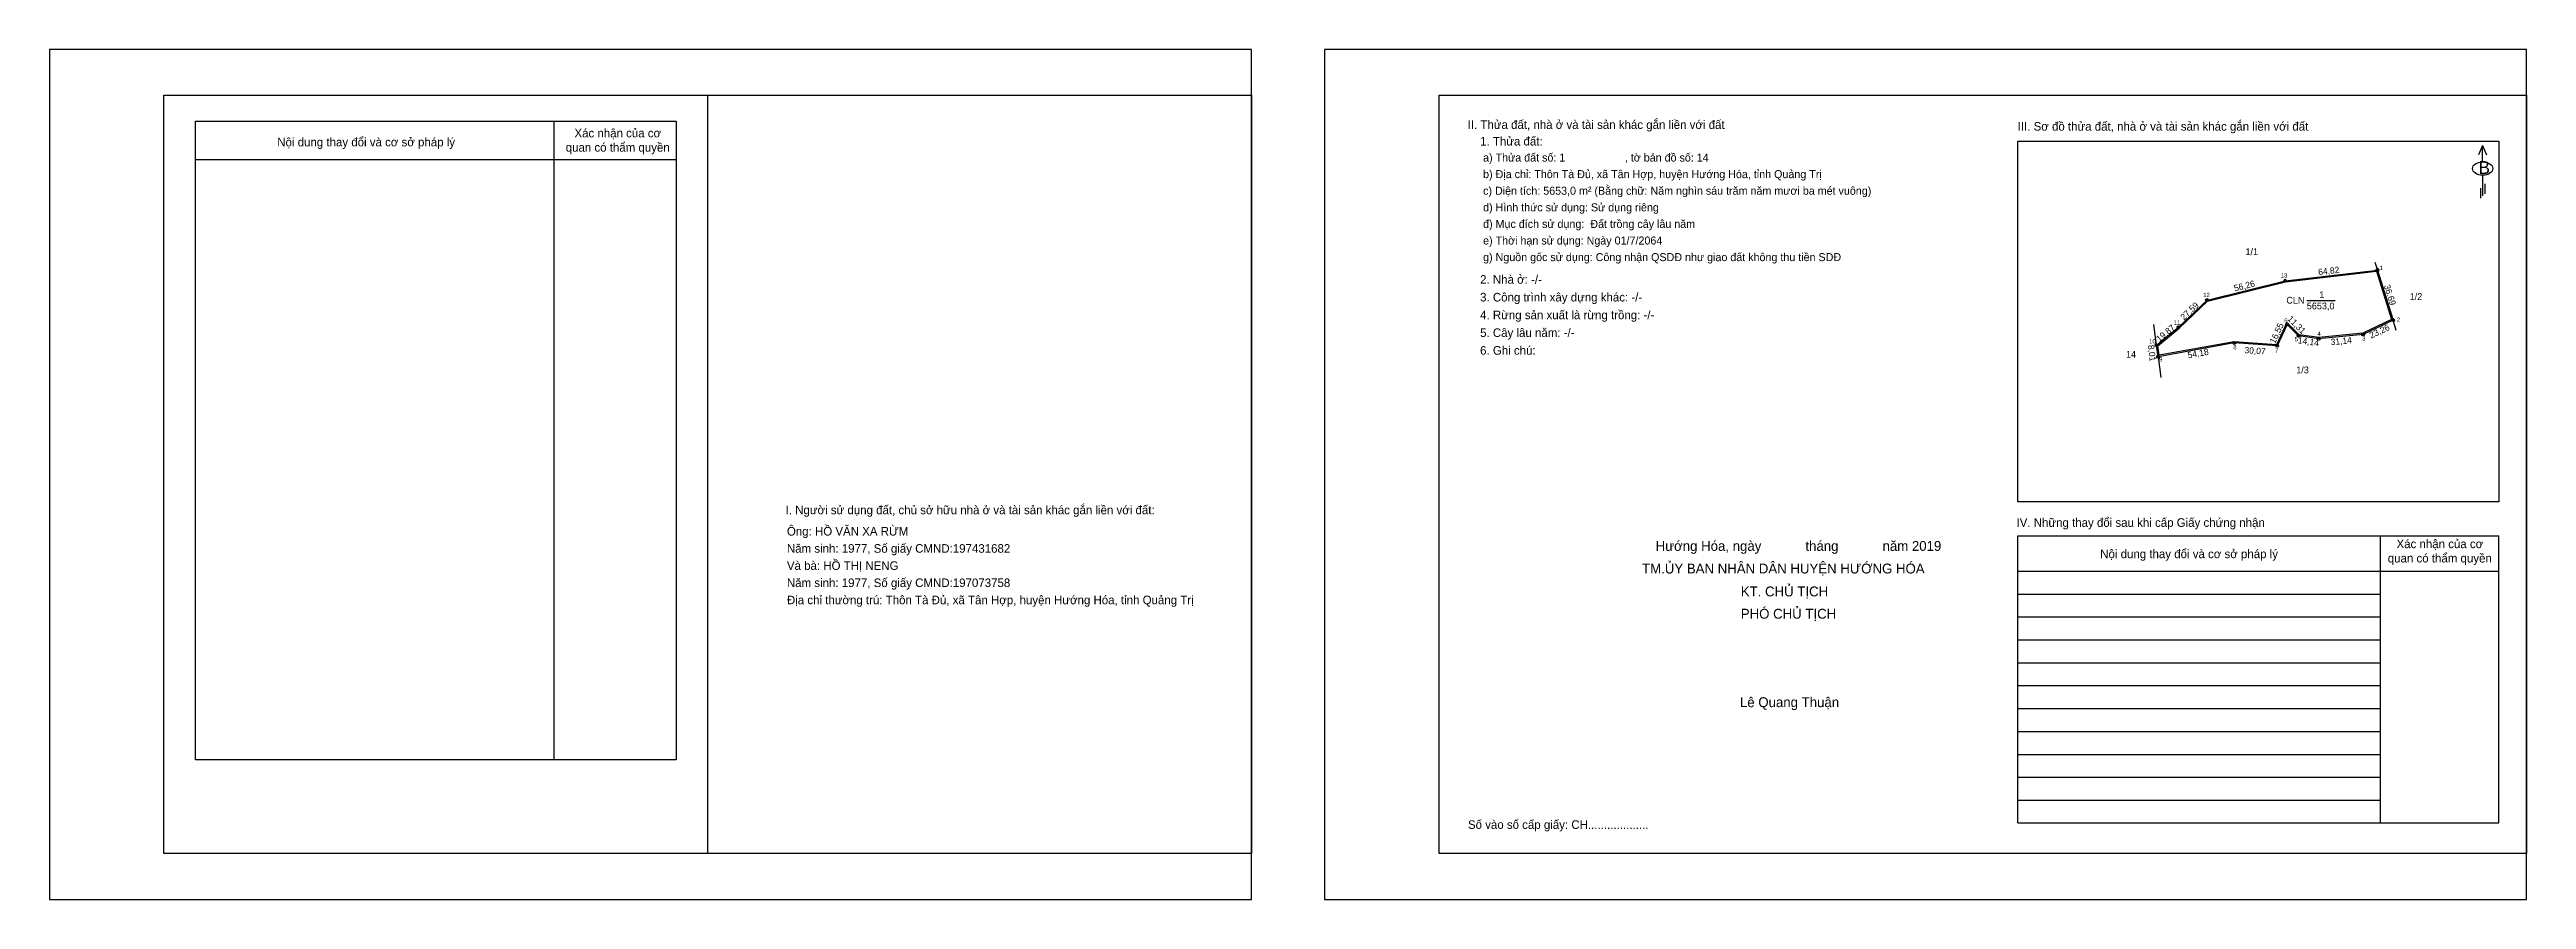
# Model space of a CAD drawing. Extents: x 551957 to 553688, y 1840778 to 1841372.
import ezdxf

# ---------------------------------------------------------------- set-up
doc = ezdxf.new("R2010")
doc.units = 0
for name, color, linetype in [('Level 1', 7, 'Continuous'), ('Level 11', 7, 'Continuous'), ('Level 12', 7, 'Continuous'), ('Level 13', 7, 'Continuous'), ('Level 14', 7, 'Continuous'), ('Level 15', 7, 'Continuous'), ('Level 16', 7, 'Continuous'), ('Level 17', 7, 'Continuous'), ('Level 18', 7, 'Continuous'), ('Level 2', 7, 'Continuous'), ('Level 3', 7, 'Continuous'), ('Level 4', 7, 'Continuous'), ('Level 5', 7, 'Continuous'), ('Level 6', 7, 'Continuous'), ('Level 8', 7, 'Continuous')]:
    doc.layers.add(name, color=color, linetype=linetype)

msp = doc.modelspace()

# ---------------------------------------------------------------- linework, layer by layer
at = {"layer": 'Level 1'}
for p, q in [((552059, 1841322.1), (552395, 1841322.1)), ((552059, 1840875.6), (552059, 1841322.1)), ((552395, 1841322.1), (552395, 1840875.6)), ((552059, 1841295.3), (552395, 1841295.3)), ((553332.8, 1841032.2), (553668.8, 1841032.2)), ((553585.9, 1841032.2), (553585.9, 1840831.6)), ((553332.8, 1841007.5), (553668.8, 1841007.5)), ((553332.8, 1840991.5), (553585.9, 1840991.5)), ((553332.8, 1840975.5), (553585.9, 1840975.5)), ((553332.8, 1840959.5), (553585.9, 1840959.5)), ((553332.8, 1840943.5), (553585.9, 1840943.5)), ((553332.8, 1840927.5), (553585.9, 1840927.5)), ((553332.8, 1840911.5), (553585.9, 1840911.5)), ((553332.8, 1840895.5), (553585.9, 1840895.5)), ((553332.8, 1840879.5), (553585.9, 1840879.5)), ((553332.8, 1840863.5), (553585.9, 1840863.5)), ((553332.8, 1840847.5), (553585.9, 1840847.5))]:
    msp.add_line(p, q, dxfattribs=at)
for points in [[(552309.6, 1841322.1), (552309.6, 1840875.6)], [(553332.8, 1840831.6), (553332.8, 1841032.2)], [(553668.8, 1840831.6), (553668.8, 1841032.2)], [(552395, 1840875.6), (552059, 1840875.6)]]:
    msp.add_lwpolyline(points, dxfattribs=at)
at = {"layer": 'Level 11'}
for centre in [(553584, 1841218), (553465, 1841197), (553519.6, 1841210.5), (553521, 1841180), (553595, 1841183), (553429.7, 1841165.4), (553445, 1841178), (553484, 1841167), (553514, 1841165), (553529, 1841172), (553543, 1841170), (553574, 1841173), (553430.7, 1841157.4)]:
    msp.add_circle(centre, 1, dxfattribs=at)
at = {"layer": 'Level 12'}
for p, q in [((553429.7, 1841165.4), (553427.8, 1841180)), ((553430.7, 1841157.4), (553432.6, 1841142.8))]:
    msp.add_line(p, q, dxfattribs=at)
at = {"layer": 'Level 14'}
msp.add_line((553534.7, 1841196.8), (553554.6, 1841196.8), dxfattribs=at)
at = {"layer": 'Level 17'}
msp.add_lwpolyline([(553594, 1841183.4), (553573.8, 1841173.8), (553543, 1841170.8), (553529.4, 1841172.8), (553520.8, 1841181.4), (553513.5, 1841165.8), (553484, 1841167.8), (553431.4, 1841158.4), (553430.5, 1841165.1), (553445.5, 1841177.4), (553465.4, 1841196.3), (553519.8, 1841209.7), (553583.4, 1841217.1)], close=True, dxfattribs=at)
at = {"layer": 'Level 18'}
for p, q in [((553519.6, 1841210.5), (553584, 1841218)), ((553584, 1841218), (553595, 1841183)), ((553445, 1841178), (553465, 1841197)), ((553465, 1841197), (553519.6, 1841210.5)), ((553521, 1841180), (553514, 1841165)), ((553529, 1841172), (553521, 1841180)), ((553595, 1841183), (553574, 1841173)), ((553429.7, 1841165.4), (553445, 1841178)), ((553430.7, 1841157.4), (553429.7, 1841165.4)), ((553484, 1841167), (553430.7, 1841157.4)), ((553514, 1841165), (553484, 1841167)), ((553543, 1841170), (553529, 1841172)), ((553574, 1841173), (553543, 1841170))]:
    msp.add_line(p, q, dxfattribs=at)
at = {"layer": 'Level 2'}
for p, q in [((552928.2, 1841340.1), (553688.2, 1841340.1)), ((552928.2, 1840810.1), (552928.2, 1841340.1)), ((553332.8, 1841055.9), (553332.8, 1841308.1)), ((553332.8, 1841308.1), (553668.8, 1841308.1)), ((553668.8, 1841308.1), (553668.8, 1841055.9)), ((553668.8, 1841055.9), (553332.8, 1841055.9))]:
    msp.add_line(p, q, dxfattribs=at)
msp.add_lwpolyline([(552797, 1840810.1), (552037, 1840810.1), (552037, 1841340.1), (552797, 1841340.1)], close=True, dxfattribs=at)
for points in [[(552417, 1841340.1), (552417, 1840810.1)], [(553688.2, 1841340.1), (553688.2, 1840810.1), (552928.2, 1840810.1)]]:
    msp.add_lwpolyline(points, dxfattribs=at)
at = {"layer": 'Level 3'}
msp.add_lwpolyline([(551957, 1841372.1), (551957, 1840778.1), (552797, 1840778.1), (552797, 1841372.1)], close=True, dxfattribs=at)
at = {"layer": 'Level 4'}
msp.add_lwpolyline([(552848.2, 1841372.1), (552848.2, 1840778.1), (553688.2, 1840778.1), (553688.2, 1841372.1)], close=True, dxfattribs=at)
at = {"layer": 'Level 5'}
for p, q in [((553657.5, 1841304.9), (553654.6, 1841298.5)), ((553657.5, 1841293.6), (553657.5, 1841304.9)), ((553657.5, 1841304.9), (553660.4, 1841298.5)), ((553657.6, 1841284.2), (553657.6, 1841269.9)), ((553656.1, 1841275.3), (553656.1, 1841268.3)), ((553659.2, 1841278.3), (553659.2, 1841271.3)), ((553332.8, 1840831.6), (553668.8, 1840831.6))]:
    msp.add_line(p, q, dxfattribs=at)
msp.add_ellipse((553657.6, 1841288.9), major_axis=(7.11, 0), ratio=0.655849, dxfattribs=at)
at = {"layer": 'Level 8'}
for p, q in [((553582.3, 1841223.4), (553584, 1841218)), ((553597.2, 1841175.8), (553595, 1841183))]:
    msp.add_line(p, q, dxfattribs=at)

# ---------------------------------------------------------------- texts
at = {"layer": 'Level 1'}
for s, height, p in [('Nội dung thay đổi và cơ sở pháp lý', 6, (552116.2, 1841304.4)), ('quan có thẩm quyền', 6, (552317.8, 1841300.7)), ('Xác nhận của cơ ', 6, (552323.9, 1841310.7)), ('I. Người sử dụng đất, chủ sở hữu nhà ở và tài sản khác gắn liền với đất:', 6, (552471.5, 1841047.3)), ('IV. Những thay đổi sau khi cấp Giấy chứng nhận', 6, (553331.8, 1841038.5)), ('Nội dung thay đổi và cơ sở pháp lý', 6, (553390.3, 1841016.6)), ('Xác nhận của cơ ', 6, (553597.4, 1841023.6)), ('quan có thẩm quyền', 6, (553591.3, 1841013.6)), ('Lê Quang Thuận', 6.907, (553138.5, 1840912.5))]:
    msp.add_text(s, height=height, dxfattribs=at).set_placement(p)
at = {"layer": 'Level 13'}
msp.add_text('14', height=4.73, dxfattribs=at).set_placement((553408.3, 1841156.7))
at = {"layer": 'Level 14'}
for s, p in [('CLN', (553520.4, 1841194.5)), ('1', (553543.4, 1841198.4)), ('5653,0', (553534.7, 1841190.5))]:
    msp.add_text(s, height=4.73, dxfattribs=at).set_placement(p)
at = {"layer": 'Level 15'}
for s, rotation, p in [('64,82', 6.6448, (553542.9, 1841214.3)), ('56,26', 13.8831, (553484.4, 1841203)), ('36,69', 287.4472, (553588.5, 1841207)), ('19,87', 39.403, (553431.6, 1841167.5)), ('27,59', 43.5312, (553448.9, 1841182.6)), ('16,55', 64.9831, (553512.5, 1841166.2)), ('11,31', 315, (553520.8, 1841183.4)), ('23,26', 25.4633, (553579.7, 1841170)), ('8,01', 277.3203, (553423.5, 1841165.4)), ('54,18', 10.1526, (553451.8, 1841156.2)), ('30,07', 356.1859, (553491, 1841159.9)), ('14,14', 351.8699, (553528.2, 1841166.8)), ('31,14', 5.5275, (553551.6, 1841165.4))]:
    msp.add_text(s, height=4.43, rotation=rotation, dxfattribs=at).set_placement(p)
at = {"layer": 'Level 16'}
for s, p in [('13', (553516.5, 1841212.7)), ('1', (553585.8, 1841218)), ('12', (553462.3, 1841199.1)), ('11', (553441.7, 1841179.9)), ('6', (553518.9, 1841181.2)), ('2', (553597.5, 1841181.8)), ('10', (553424.5, 1841166.7)), ('8', (553483.3, 1841162.5)), ('7', (553512.5, 1841160.3)), ('5', (553526.2, 1841168.2)), ('4', (553542.1, 1841172)), ('3', (553573.4, 1841168.7)), ('9', (553431.5, 1841154.1))]:
    msp.add_text(s, height=3, dxfattribs=at).set_placement(p)
at = {"layer": 'Level 5'}
for s, height, p in [('II. Thửa đất, nhà ở và tài sản khác gắn liền với đất', 6, (552948.2, 1841316.6)), ('III. Sơ đồ thửa đất, nhà ở và tài sản khác gắn liền với đất', 6, (553332.6, 1841315.4)), ('B', 9, (553654.7, 1841285.1)), ('Hướng Hóa, ngày            tháng            năm 2019', 6.907, (553079.6, 1841021.7)), ('TM.ỦY BAN NHÂN DÂN HUYỆN HƯỚNG HÓA', 6.907, (553070.1, 1841005.9)), ('KT. CHỦ TỊCH', 6.907, (553139.1, 1840989.9)), ('PHÓ CHỦ TỊCH', 6.907, (553139.1, 1840974.3)), ('Số vào sổ cấp giấy: CH...................', 6, (552948.4, 1840827.4))]:
    msp.add_text(s, height=height, dxfattribs=at).set_placement(p)
at = {"layer": 'Level 6'}
for s, height, p in [('1. Thửa đất: ', 6, (552956.9, 1841305)), (' a) Thửa đất số: 1                    , tờ bản đồ số: 14', 5.6, (552956.9, 1841293.8)), (' b) Địa chỉ: Thôn Tà Đủ, xã Tân Hợp, huyện Hướng Hóa, tỉnh Quảng Trị', 5.6, (552956.9, 1841282.2)), (' c) Diện tích: 5653,0 m² (Bằng chữ: Năm nghìn sáu trăm năm mươi ba mét vuông)', 5.6, (552956.9, 1841270.6)), (' d) Hình thức sử dụng: Sử dụng riêng', 5.6, (552956.9, 1841259)), (' đ) Mục đích sử dụng:  Đất trồng cây lâu năm', 5.6, (552956.9, 1841247.4)), (' e) Thời hạn sử dụng: Ngày 01/7/2064', 5.6, (552956.9, 1841235.8)), ('2. Nhà ở: -/-', 6, (552956.9, 1841208.4)), (' g) Nguồn gốc sử dụng: Công nhận QSDĐ như giao đất không thu tiền SDĐ', 5.6, (552956.9, 1841224.2)), ('3. Công trình xây dựng khác: -/-', 6, (552956.9, 1841196)), ('4. Rừng sản xuất là rừng trồng: -/-', 6, (552956.9, 1841183.6)), ('5. Cây lâu năm: -/-', 6, (552956.9, 1841171.2)), ('6. Ghi chú:', 6, (552956.9, 1841158.8)), ('Ông: HỒ VĂN XA RỪM', 6, (552472.4, 1841032.4)), ('Năm sinh: 1977, Số giấy CMND:197431682', 6, (552472.4, 1841020.4)), ('Và bà: HỒ THỊ NENG', 6, (552472.4, 1841008.4)), ('Địa chỉ thường trú: Thôn Tà Đủ, xã Tân Hợp, huyện Hướng Hóa, tỉnh Quảng Trị', 6, (552472.4, 1840984.4)), ('Năm sinh: 1977, Số giấy CMND:197073758', 6, (552472.4, 1840996.4))]:
    msp.add_text(s, height=height, dxfattribs=at).set_placement(p)
at = {"layer": 'Level 8'}
for s, p in [('1/1', (553491.8, 1841228.4)), ('1/2', (553606.6, 1841197.1)), ('1/3', (553527.3, 1841145.8))]:
    msp.add_text(s, height=4.73, dxfattribs=at).set_placement(p)

doc.saveas('drawing.dxf')
